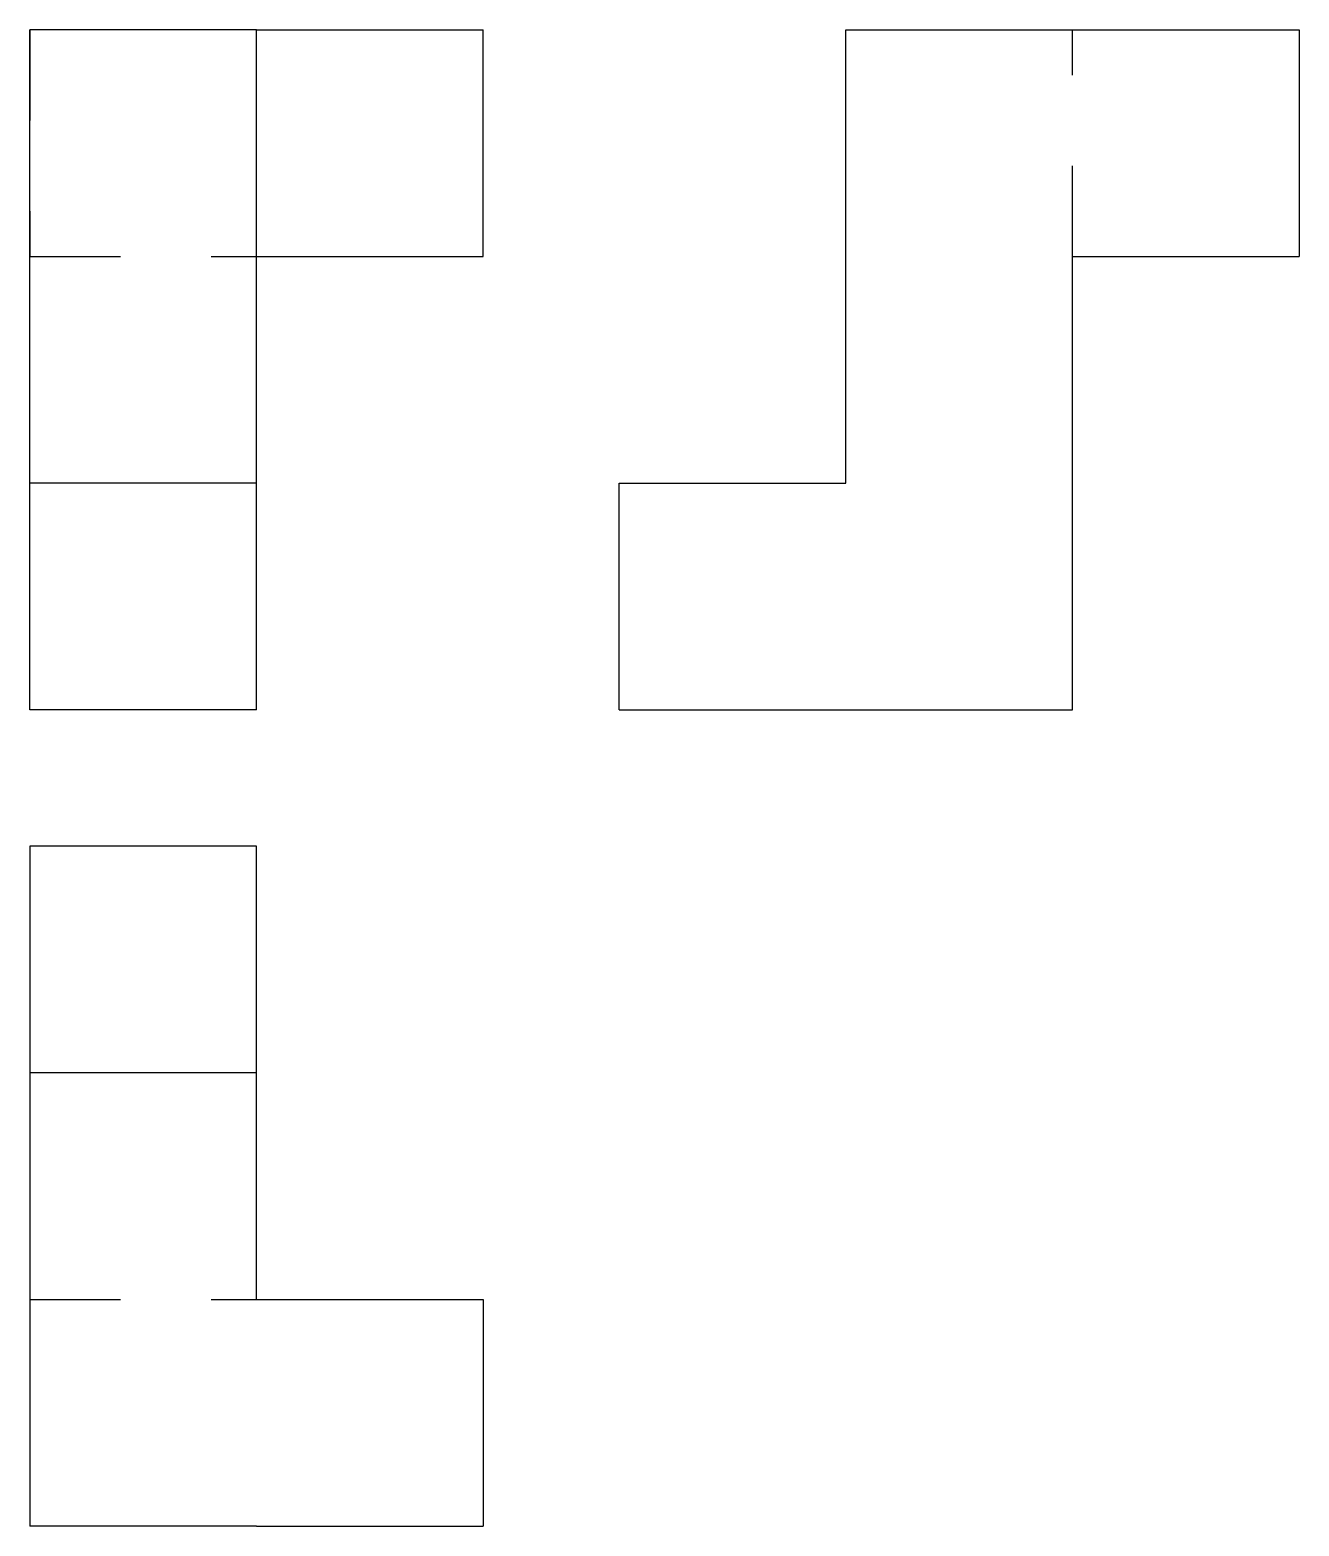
# Model space of a CAD drawing. Extents: x 0 to 1.4, y 0 to 1.65.
import ezdxf

# ---------------------------------------------------------------- set-up
doc = ezdxf.new("R2010")
doc.units = 0
doc.linetypes.add('HIDDEN', pattern=[0.037501, 0.025013, -0.012488])
for name, color, linetype in [('FRONT', 7, 'CONTINUOUS'), ('FRONT_HID', 7, 'HIDDEN'), ('LEFT', 7, 'CONTINUOUS'), ('LEFT_HID', 7, 'HIDDEN'), ('TOP', 7, 'CONTINUOUS'), ('TOP_HID', 7, 'HIDDEN')]:
    doc.layers.add(name, color=color, linetype=linetype)

msp = doc.modelspace()

# ---------------------------------------------------------------- linework, layer by layer
at = {"layer": 'FRONT'}
for p, q in [((0.25, 1.65), (0, 1.65)), ((0, 1.15), (0, 1.65)), ((0.25, 1.65), (0.5, 1.65)), ((0.25, 1.15), (0.25, 1.65)), ((0.5, 1.4), (0.5, 1.65)), ((0.25, 1.4), (0.5, 1.4)), ((0.25, 1.15), (0, 1.15)), ((0, 0.9), (0, 1.15)), ((0.25, 0.9), (0.25, 1.15)), ((0.25, 0.9), (0, 0.9))]:
    msp.add_line(p, q, dxfattribs=at)
at = {"layer": 'FRONT_HID', "linetype": 'HIDDEN'}
for p, q in [((0, 1.65), (0, 1.4)), ((0, 1.4), (0, 1.65)), ((0.25, 1.4), (0.25, 1.65)), ((0, 1.4), (0.25, 1.4)), ((0, 1.4), (0.25, 1.4)), ((0, 1.15), (0, 1.4)), ((0.25, 1.15), (0.25, 1.4))]:
    msp.add_line(p, q, dxfattribs=at)
at = {"layer": 'LEFT'}
for p, q in [((0.9, 1.15), (0.9, 1.65)), ((0.9, 1.65), (1.15, 1.65)), ((1.15, 1.65), (1.4, 1.65)), ((1.4, 1.65), (1.4, 1.4)), ((1.15, 1.4), (1.4, 1.4)), ((1.15, 1.15), (1.15, 1.4)), ((0.65, 1.15), (0.9, 1.15)), ((0.65, 0.9), (0.65, 1.15)), ((1.15, 0.9), (1.15, 1.15)), ((0.65, 0.9), (1.15, 0.9))]:
    msp.add_line(p, q, dxfattribs=at)
at = {"layer": 'LEFT_HID', "linetype": 'HIDDEN'}
msp.add_line((1.15, 1.4), (1.15, 1.65), dxfattribs=at)
msp.add_line((1.15, 1.4), (1.15, 1.65), dxfattribs=at)
at = {"layer": 'TOP'}
for p, q in [((0, 0.75), (0, 0.5)), ((0.25, 0.75), (0, 0.75)), ((0.25, 0.5), (0.25, 0.75)), ((0.25, 0.5), (0, 0.5)), ((0, 0.5), (0, 0.25)), ((0.25, 0.25), (0.25, 0.5)), ((0, 0.25), (0, 0)), ((0.25, 0.25), (0.5, 0.25)), ((0.5, 0.25), (0.5, 0)), ((0.25, 0), (0, 0)), ((0.25, 0), (0.5, 0))]:
    msp.add_line(p, q, dxfattribs=at)
at = {"layer": 'TOP_HID', "linetype": 'HIDDEN'}
for p, q in [((0, 0.75), (0, 0.25)), ((0.25, 0.25), (0.25, 0.75)), ((0, 0.25), (0.25, 0.25)), ((0, 0.25), (0.25, 0.25)), ((0, 0.25), (0.25, 0.25))]:
    msp.add_line(p, q, dxfattribs=at)

doc.saveas('drawing.dxf')
